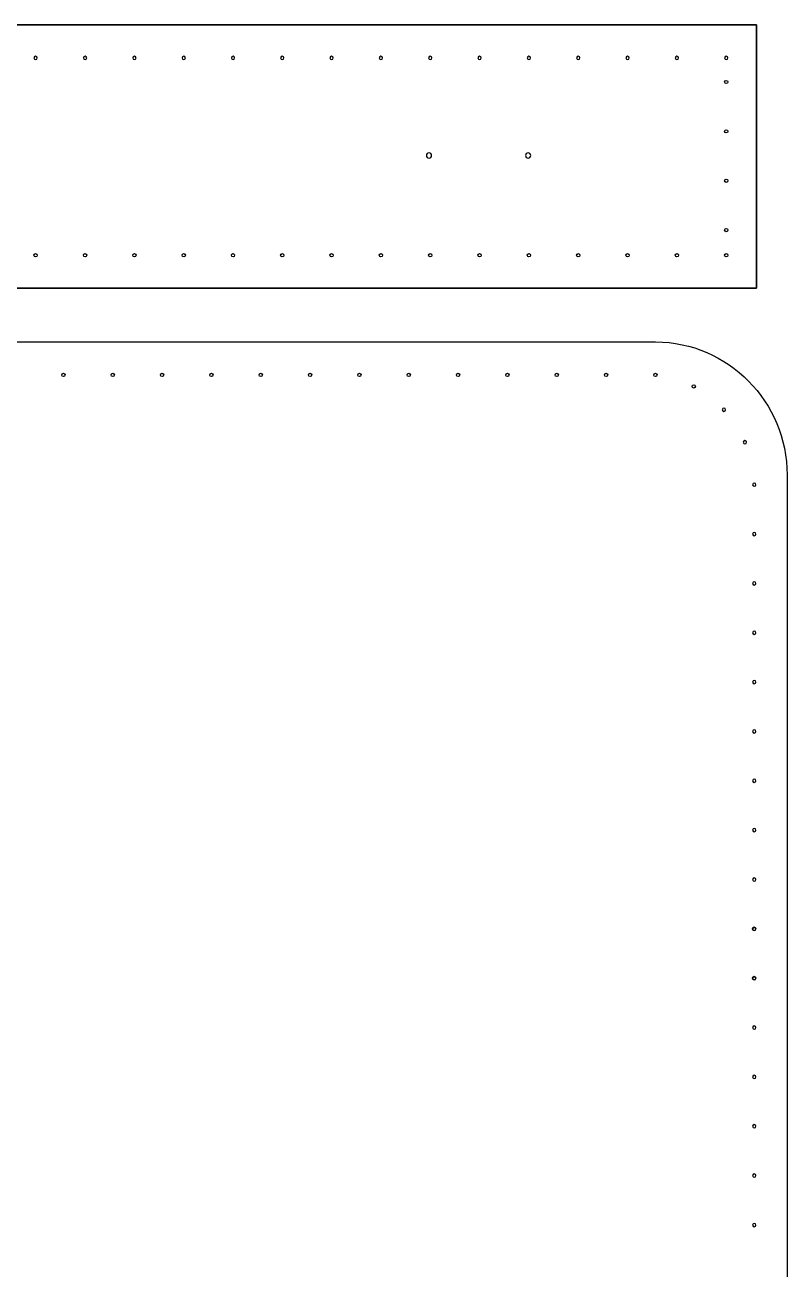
# Model space of a CAD drawing. Extents: x 21 to 1186, y -416 to -7.
# Drawn here: x 1070.4 to 1186.3, y -196.1 to -7 of the extents above; entities that cross this region are included whole.
import ezdxf

# ---------------------------------------------------------------- set-up
doc = ezdxf.new("R2010")
doc.units = 0
doc.header["$MEASUREMENT"] = 0
doc.layers.add('CORK_OR_OUTER', color=7, linetype='CONTINUOUS')
doc.layers.add('WOOL_FELT_OR_INNER', color=7, linetype='CONTINUOUS')

# ---------------------------------------------------------------- blocks, each defined once
blk = doc.blocks.new('BLOCK_4')
at = {"layer": 'CORK_OR_OUTER', "color": 177}
for points, knots in [([(956.27, -385.16), (956.27, -385.16), (1166.28, -385.16), (1166.28, -385.16), (1166.28, -385.16), (1166.28, -385.16), (1166.28, -385.16), (1177.32, -385.16), (1186.28, -376.02), (1186.28, -364.97), (1186.28, -364.97), (1186.27, -364.97), (1186.27, -364.97), (1186.27, -364.97), (1186.28, -364.97), (1186.28, -364.97), (1186.28, -364.97), (1186.27, -75.35), (1186.27, -75.35), (1186.27, -75.35), (1186.28, -75.35), (1186.28, -75.35), (1186.28, -64.3), (1177.32, -55.16), (1166.28, -55.16), (1166.28, -55.16), (1166.28, -55.16), (1166.28, -55.16), (1166.28, -55.16), (956.27, -55.16), (956.27, -55.16), (956.27, -55.16), (956.28, -55.16), (956.28, -55.16), (956.28, -55.16), (956.28, -105.16), (956.28, -105.16), (956.28, -105.16), (956.33, -105.16), (956.33, -105.16), (972.89, -105.16), (986.33, -118.59), (986.33, -135.16), (986.33, -135.16), (986.33, -305.16), (986.33, -305.16), (986.33, -321.73), (972.89, -335.16), (956.33, -335.16), (956.33, -335.16), (956.28, -335.16), (956.28, -335.16), (956.28, -335.16), (956.28, -385.16), (956.28, -385.16), (956.28, -385.16), (956.27, -385.16), (956.27, -385.16)], [0, 0, 0, 0, 1, 1, 1, 2, 2, 2, 3, 3, 3, 4, 4, 4, 5, 5, 5, 6, 6, 6, 7, 7, 7, 8, 8, 8, 9, 9, 9, 10, 10, 10, 11, 11, 11, 12, 12, 12, 13, 13, 13, 14, 14, 14, 15, 15, 15, 16, 16, 16, 17, 17, 17, 18, 18, 18, 19, 19, 19, 19]), ([(1075.99, -60.16), (1075.99, -60.3), (1076.11, -60.41), (1076.24, -60.41), (1076.38, -60.41), (1076.49, -60.3), (1076.49, -60.16), (1076.49, -60.02), (1076.38, -59.91), (1076.24, -59.91), (1076.11, -59.91), (1075.99, -60.02), (1075.99, -60.16)], [0, 0, 0, 0, 1, 1, 1, 2, 2, 2, 3, 3, 3, 4, 4, 4, 4]), ([(1083.49, -60.16), (1083.49, -60.3), (1083.61, -60.41), (1083.74, -60.41), (1083.88, -60.41), (1083.99, -60.3), (1083.99, -60.16), (1083.99, -60.02), (1083.88, -59.91), (1083.74, -59.91), (1083.61, -59.91), (1083.49, -60.02), (1083.49, -60.16)], [0, 0, 0, 0, 1, 1, 1, 2, 2, 2, 3, 3, 3, 4, 4, 4, 4]), ([(1090.99, -60.16), (1090.99, -60.3), (1091.11, -60.41), (1091.24, -60.41), (1091.38, -60.41), (1091.49, -60.3), (1091.49, -60.16), (1091.49, -60.02), (1091.38, -59.91), (1091.24, -59.91), (1091.11, -59.91), (1090.99, -60.02), (1090.99, -60.16)], [0, 0, 0, 0, 1, 1, 1, 2, 2, 2, 3, 3, 3, 4, 4, 4, 4]), ([(1098.49, -60.16), (1098.49, -60.3), (1098.6, -60.41), (1098.74, -60.41), (1098.88, -60.41), (1098.99, -60.3), (1098.99, -60.16), (1098.99, -60.02), (1098.88, -59.91), (1098.74, -59.91), (1098.6, -59.91), (1098.49, -60.02), (1098.49, -60.16)], [0, 0, 0, 0, 1, 1, 1, 2, 2, 2, 3, 3, 3, 4, 4, 4, 4]), ([(1105.99, -60.16), (1105.99, -60.3), (1106.1, -60.41), (1106.24, -60.41), (1106.38, -60.41), (1106.49, -60.3), (1106.49, -60.16), (1106.49, -60.02), (1106.38, -59.91), (1106.24, -59.91), (1106.1, -59.91), (1105.99, -60.02), (1105.99, -60.16)], [0, 0, 0, 0, 1, 1, 1, 2, 2, 2, 3, 3, 3, 4, 4, 4, 4]), ([(1113.49, -60.16), (1113.49, -60.3), (1113.6, -60.41), (1113.74, -60.41), (1113.88, -60.41), (1113.99, -60.3), (1113.99, -60.16), (1113.99, -60.02), (1113.88, -59.91), (1113.74, -59.91), (1113.6, -59.91), (1113.49, -60.02), (1113.49, -60.16)], [0, 0, 0, 0, 1, 1, 1, 2, 2, 2, 3, 3, 3, 4, 4, 4, 4]), ([(1120.99, -60.16), (1120.99, -60.3), (1121.1, -60.41), (1121.24, -60.41), (1121.38, -60.41), (1121.49, -60.3), (1121.49, -60.16), (1121.49, -60.02), (1121.38, -59.91), (1121.24, -59.91), (1121.1, -59.91), (1120.99, -60.02), (1120.99, -60.16)], [0, 0, 0, 0, 1, 1, 1, 2, 2, 2, 3, 3, 3, 4, 4, 4, 4]), ([(1128.51, -60.16), (1128.51, -60.3), (1128.62, -60.41), (1128.76, -60.41), (1128.89, -60.41), (1129.01, -60.3), (1129.01, -60.16), (1129.01, -60.02), (1128.89, -59.91), (1128.76, -59.91), (1128.62, -59.91), (1128.51, -60.02), (1128.51, -60.16)], [0, 0, 0, 0, 1, 1, 1, 2, 2, 2, 3, 3, 3, 4, 4, 4, 4]), ([(1136.01, -60.16), (1136.01, -60.3), (1136.12, -60.41), (1136.26, -60.41), (1136.39, -60.41), (1136.51, -60.3), (1136.51, -60.16), (1136.51, -60.02), (1136.39, -59.91), (1136.26, -59.91), (1136.12, -59.91), (1136.01, -60.02), (1136.01, -60.16)], [0, 0, 0, 0, 1, 1, 1, 2, 2, 2, 3, 3, 3, 4, 4, 4, 4]), ([(1143.51, -60.16), (1143.51, -60.3), (1143.62, -60.41), (1143.76, -60.41), (1143.89, -60.41), (1144.01, -60.3), (1144.01, -60.16), (1144.01, -60.02), (1143.89, -59.91), (1143.76, -59.91), (1143.62, -59.91), (1143.51, -60.02), (1143.51, -60.16)], [0, 0, 0, 0, 1, 1, 1, 2, 2, 2, 3, 3, 3, 4, 4, 4, 4]), ([(1151, -60.16), (1151, -60.3), (1151.11, -60.41), (1151.25, -60.41), (1151.39, -60.41), (1151.5, -60.3), (1151.5, -60.16), (1151.5, -60.02), (1151.39, -59.91), (1151.25, -59.91), (1151.11, -59.91), (1151, -60.02), (1151, -60.16)], [0, 0, 0, 0, 1, 1, 1, 2, 2, 2, 3, 3, 3, 4, 4, 4, 4]), ([(1158.5, -60.16), (1158.5, -60.3), (1158.61, -60.41), (1158.75, -60.41), (1158.89, -60.41), (1159, -60.3), (1159, -60.16), (1159, -60.02), (1158.89, -59.91), (1158.75, -59.91), (1158.61, -59.91), (1158.5, -60.02), (1158.5, -60.16)], [0, 0, 0, 0, 1, 1, 1, 2, 2, 2, 3, 3, 3, 4, 4, 4, 4]), ([(1166, -60.16), (1166, -60.3), (1166.11, -60.41), (1166.25, -60.41), (1166.39, -60.41), (1166.5, -60.3), (1166.5, -60.16), (1166.5, -60.02), (1166.39, -59.91), (1166.25, -59.91), (1166.11, -59.91), (1166, -60.02), (1166, -60.16)], [0, 0, 0, 0, 1, 1, 1, 2, 2, 2, 3, 3, 3, 4, 4, 4, 4]), ([(1171.84, -61.92), (1171.84, -62.06), (1171.95, -62.17), (1172.09, -62.17), (1172.23, -62.17), (1172.34, -62.06), (1172.34, -61.92), (1172.34, -61.79), (1172.23, -61.67), (1172.09, -61.67), (1171.95, -61.67), (1171.84, -61.79), (1171.84, -61.92)], [0, 0, 0, 0, 1, 1, 1, 2, 2, 2, 3, 3, 3, 4, 4, 4, 4]), ([(1176.66, -65.22), (1176.8, -65.22), (1176.91, -65.34), (1176.91, -65.47), (1176.91, -65.61), (1176.8, -65.72), (1176.66, -65.72), (1176.52, -65.72), (1176.41, -65.61), (1176.41, -65.47), (1176.41, -65.34), (1176.52, -65.22), (1176.66, -65.22)], [0, 0, 0, 0, 1, 1, 1, 2, 2, 2, 3, 3, 3, 4, 4, 4, 4]), ([(1179.87, -70.16), (1180.01, -70.16), (1180.12, -70.27), (1180.12, -70.41), (1180.12, -70.54), (1180.01, -70.66), (1179.87, -70.66), (1179.73, -70.66), (1179.62, -70.54), (1179.62, -70.41), (1179.62, -70.27), (1179.73, -70.16), (1179.87, -70.16)], [0, 0, 0, 0, 1, 1, 1, 2, 2, 2, 3, 3, 3, 4, 4, 4, 4]), ([(1181.28, -76.6), (1181.42, -76.6), (1181.53, -76.71), (1181.53, -76.85), (1181.53, -76.99), (1181.42, -77.1), (1181.28, -77.1), (1181.14, -77.1), (1181.03, -76.99), (1181.03, -76.85), (1181.03, -76.71), (1181.14, -76.6), (1181.28, -76.6)], [0, 0, 0, 0, 1, 1, 1, 2, 2, 2, 3, 3, 3, 4, 4, 4, 4]), ([(1181.28, -84.1), (1181.42, -84.1), (1181.53, -84.21), (1181.53, -84.35), (1181.53, -84.49), (1181.42, -84.6), (1181.28, -84.6), (1181.14, -84.6), (1181.03, -84.49), (1181.03, -84.35), (1181.03, -84.21), (1181.14, -84.1), (1181.28, -84.1)], [0, 0, 0, 0, 1, 1, 1, 2, 2, 2, 3, 3, 3, 4, 4, 4, 4]), ([(1181.28, -91.6), (1181.42, -91.6), (1181.53, -91.71), (1181.53, -91.85), (1181.53, -91.99), (1181.42, -92.1), (1181.28, -92.1), (1181.14, -92.1), (1181.03, -91.99), (1181.03, -91.85), (1181.03, -91.71), (1181.14, -91.6), (1181.28, -91.6)], [0, 0, 0, 0, 1, 1, 1, 2, 2, 2, 3, 3, 3, 4, 4, 4, 4]), ([(1181.28, -99.1), (1181.42, -99.1), (1181.53, -99.21), (1181.53, -99.35), (1181.53, -99.49), (1181.42, -99.6), (1181.28, -99.6), (1181.14, -99.6), (1181.03, -99.49), (1181.03, -99.35), (1181.03, -99.21), (1181.14, -99.1), (1181.28, -99.1)], [0, 0, 0, 0, 1, 1, 1, 2, 2, 2, 3, 3, 3, 4, 4, 4, 4]), ([(1181.28, -106.6), (1181.42, -106.6), (1181.53, -106.71), (1181.53, -106.85), (1181.53, -106.99), (1181.42, -107.1), (1181.28, -107.1), (1181.14, -107.1), (1181.03, -106.99), (1181.03, -106.85), (1181.03, -106.71), (1181.14, -106.6), (1181.28, -106.6)], [0, 0, 0, 0, 1, 1, 1, 2, 2, 2, 3, 3, 3, 4, 4, 4, 4]), ([(1181.28, -114.1), (1181.42, -114.1), (1181.53, -114.21), (1181.53, -114.35), (1181.53, -114.49), (1181.42, -114.6), (1181.28, -114.6), (1181.14, -114.6), (1181.03, -114.49), (1181.03, -114.35), (1181.03, -114.21), (1181.14, -114.1), (1181.28, -114.1)], [0, 0, 0, 0, 1, 1, 1, 2, 2, 2, 3, 3, 3, 4, 4, 4, 4]), ([(1181.28, -121.6), (1181.42, -121.6), (1181.53, -121.71), (1181.53, -121.85), (1181.53, -121.99), (1181.42, -122.1), (1181.28, -122.1), (1181.14, -122.1), (1181.03, -121.99), (1181.03, -121.85), (1181.03, -121.71), (1181.14, -121.6), (1181.28, -121.6)], [0, 0, 0, 0, 1, 1, 1, 2, 2, 2, 3, 3, 3, 4, 4, 4, 4]), ([(1181.28, -129.1), (1181.42, -129.1), (1181.53, -129.21), (1181.53, -129.35), (1181.53, -129.49), (1181.42, -129.6), (1181.28, -129.6), (1181.14, -129.6), (1181.03, -129.49), (1181.03, -129.35), (1181.03, -129.21), (1181.14, -129.1), (1181.28, -129.1)], [0, 0, 0, 0, 1, 1, 1, 2, 2, 2, 3, 3, 3, 4, 4, 4, 4]), ([(1181.28, -136.61), (1181.42, -136.61), (1181.53, -136.73), (1181.53, -136.86), (1181.53, -137), (1181.42, -137.11), (1181.28, -137.11), (1181.14, -137.11), (1181.03, -137), (1181.03, -136.86), (1181.03, -136.73), (1181.14, -136.61), (1181.28, -136.61)], [0, 0, 0, 0, 1, 1, 1, 2, 2, 2, 3, 3, 3, 4, 4, 4, 4]), ([(1181.28, -144.11), (1181.42, -144.11), (1181.53, -144.23), (1181.53, -144.36), (1181.53, -144.5), (1181.42, -144.61), (1181.28, -144.61), (1181.14, -144.61), (1181.03, -144.5), (1181.03, -144.36), (1181.03, -144.23), (1181.14, -144.11), (1181.28, -144.11)], [0, 0, 0, 0, 1, 1, 1, 2, 2, 2, 3, 3, 3, 4, 4, 4, 4]), ([(1181.28, -151.61), (1181.42, -151.61), (1181.53, -151.73), (1181.53, -151.86), (1181.53, -152), (1181.42, -152.11), (1181.28, -152.11), (1181.14, -152.11), (1181.03, -152), (1181.03, -151.86), (1181.03, -151.73), (1181.14, -151.61), (1181.28, -151.61)], [0, 0, 0, 0, 1, 1, 1, 2, 2, 2, 3, 3, 3, 4, 4, 4, 4]), ([(1181.28, -159.11), (1181.42, -159.11), (1181.53, -159.22), (1181.53, -159.36), (1181.53, -159.5), (1181.42, -159.61), (1181.28, -159.61), (1181.14, -159.61), (1181.03, -159.5), (1181.03, -159.36), (1181.03, -159.22), (1181.14, -159.11), (1181.28, -159.11)], [0, 0, 0, 0, 1, 1, 1, 2, 2, 2, 3, 3, 3, 4, 4, 4, 4]), ([(1181.28, -166.61), (1181.42, -166.61), (1181.53, -166.72), (1181.53, -166.86), (1181.53, -167), (1181.42, -167.11), (1181.28, -167.11), (1181.14, -167.11), (1181.03, -167), (1181.03, -166.86), (1181.03, -166.72), (1181.14, -166.61), (1181.28, -166.61)], [0, 0, 0, 0, 1, 1, 1, 2, 2, 2, 3, 3, 3, 4, 4, 4, 4]), ([(1181.28, -174.11), (1181.42, -174.11), (1181.53, -174.22), (1181.53, -174.36), (1181.53, -174.5), (1181.42, -174.61), (1181.28, -174.61), (1181.14, -174.61), (1181.03, -174.5), (1181.03, -174.36), (1181.03, -174.22), (1181.14, -174.11), (1181.28, -174.11)], [0, 0, 0, 0, 1, 1, 1, 2, 2, 2, 3, 3, 3, 4, 4, 4, 4]), ([(1181.28, -181.61), (1181.42, -181.61), (1181.53, -181.72), (1181.53, -181.86), (1181.53, -182), (1181.42, -182.11), (1181.28, -182.11), (1181.14, -182.11), (1181.03, -182), (1181.03, -181.86), (1181.03, -181.72), (1181.14, -181.61), (1181.28, -181.61)], [0, 0, 0, 0, 1, 1, 1, 2, 2, 2, 3, 3, 3, 4, 4, 4, 4]), ([(1181.28, -189.12), (1181.42, -189.12), (1181.53, -189.23), (1181.53, -189.37), (1181.53, -189.5), (1181.42, -189.62), (1181.28, -189.62), (1181.14, -189.62), (1181.03, -189.5), (1181.03, -189.37), (1181.03, -189.23), (1181.14, -189.12), (1181.28, -189.12)], [0, 0, 0, 0, 1, 1, 1, 2, 2, 2, 3, 3, 3, 4, 4, 4, 4])]:
    blk.add_open_spline(points, degree=3, knots=knots, dxfattribs=at)
at = {"layer": 'CORK_OR_OUTER', "color": 1}
for points in [[(1181.25, -144.11), (1181.11, -144.11), (1181, -144.23), (1181, -144.36), (1181, -144.5), (1181.11, -144.61), (1181.25, -144.61), (1181.39, -144.61), (1181.5, -144.5), (1181.5, -144.36), (1181.5, -144.23), (1181.39, -144.11), (1181.25, -144.11)], [(1181.25, -151.61), (1181.11, -151.61), (1181, -151.73), (1181, -151.86), (1181, -152), (1181.11, -152.11), (1181.25, -152.11), (1181.39, -152.11), (1181.5, -152), (1181.5, -151.86), (1181.5, -151.73), (1181.39, -151.61), (1181.25, -151.61)]]:
    blk.add_open_spline(points, degree=3, knots=[0, 0, 0, 0, 1, 1, 1, 2, 2, 2, 3, 3, 3, 4, 4, 4, 4], dxfattribs=at)
blk = doc.blocks.new('BLOCK_10')
at = {"layer": 'WOOL_FELT_OR_INNER', "color": 177}
for points, knots in [([(956.27, -385.16), (956.27, -385.16), (1166.28, -385.16), (1166.28, -385.16), (1166.28, -385.16), (1166.28, -385.16), (1166.28, -385.16), (1177.32, -385.16), (1186.28, -376.02), (1186.28, -364.97), (1186.28, -364.97), (1186.27, -364.97), (1186.27, -364.97), (1186.27, -364.97), (1186.28, -364.97), (1186.28, -364.97), (1186.28, -364.97), (1186.27, -75.35), (1186.27, -75.35), (1186.27, -75.35), (1186.28, -75.35), (1186.28, -75.35), (1186.28, -64.3), (1177.32, -55.16), (1166.28, -55.16), (1166.28, -55.16), (1166.28, -55.16), (1166.28, -55.16), (1166.28, -55.16), (956.27, -55.16), (956.27, -55.16), (956.27, -55.16), (956.28, -55.16), (956.28, -55.16), (956.28, -55.16), (956.28, -105.16), (956.28, -105.16), (956.28, -105.16), (956.33, -105.16), (956.33, -105.16), (972.89, -105.16), (986.33, -118.59), (986.33, -135.16), (986.33, -135.16), (986.33, -305.16), (986.33, -305.16), (986.33, -321.73), (972.89, -335.16), (956.33, -335.16), (956.33, -335.16), (956.28, -335.16), (956.28, -335.16), (956.28, -335.16), (956.28, -385.16), (956.28, -385.16), (956.28, -385.16), (956.27, -385.16), (956.27, -385.16)], [0, 0, 0, 0, 1, 1, 1, 2, 2, 2, 3, 3, 3, 4, 4, 4, 5, 5, 5, 6, 6, 6, 7, 7, 7, 8, 8, 8, 9, 9, 9, 10, 10, 10, 11, 11, 11, 12, 12, 12, 13, 13, 13, 14, 14, 14, 15, 15, 15, 16, 16, 16, 17, 17, 17, 18, 18, 18, 19, 19, 19, 19]), ([(1075.99, -60.16), (1075.99, -60.3), (1076.11, -60.41), (1076.24, -60.41), (1076.38, -60.41), (1076.49, -60.3), (1076.49, -60.16), (1076.49, -60.02), (1076.38, -59.91), (1076.24, -59.91), (1076.11, -59.91), (1075.99, -60.02), (1075.99, -60.16)], [0, 0, 0, 0, 1, 1, 1, 2, 2, 2, 3, 3, 3, 4, 4, 4, 4]), ([(1083.49, -60.16), (1083.49, -60.3), (1083.61, -60.41), (1083.74, -60.41), (1083.88, -60.41), (1083.99, -60.3), (1083.99, -60.16), (1083.99, -60.02), (1083.88, -59.91), (1083.74, -59.91), (1083.61, -59.91), (1083.49, -60.02), (1083.49, -60.16)], [0, 0, 0, 0, 1, 1, 1, 2, 2, 2, 3, 3, 3, 4, 4, 4, 4]), ([(1090.99, -60.16), (1090.99, -60.3), (1091.11, -60.41), (1091.24, -60.41), (1091.38, -60.41), (1091.49, -60.3), (1091.49, -60.16), (1091.49, -60.02), (1091.38, -59.91), (1091.24, -59.91), (1091.11, -59.91), (1090.99, -60.02), (1090.99, -60.16)], [0, 0, 0, 0, 1, 1, 1, 2, 2, 2, 3, 3, 3, 4, 4, 4, 4]), ([(1098.49, -60.16), (1098.49, -60.3), (1098.6, -60.41), (1098.74, -60.41), (1098.88, -60.41), (1098.99, -60.3), (1098.99, -60.16), (1098.99, -60.02), (1098.88, -59.91), (1098.74, -59.91), (1098.6, -59.91), (1098.49, -60.02), (1098.49, -60.16)], [0, 0, 0, 0, 1, 1, 1, 2, 2, 2, 3, 3, 3, 4, 4, 4, 4]), ([(1105.99, -60.16), (1105.99, -60.3), (1106.1, -60.41), (1106.24, -60.41), (1106.38, -60.41), (1106.49, -60.3), (1106.49, -60.16), (1106.49, -60.02), (1106.38, -59.91), (1106.24, -59.91), (1106.1, -59.91), (1105.99, -60.02), (1105.99, -60.16)], [0, 0, 0, 0, 1, 1, 1, 2, 2, 2, 3, 3, 3, 4, 4, 4, 4]), ([(1113.49, -60.16), (1113.49, -60.3), (1113.6, -60.41), (1113.74, -60.41), (1113.88, -60.41), (1113.99, -60.3), (1113.99, -60.16), (1113.99, -60.02), (1113.88, -59.91), (1113.74, -59.91), (1113.6, -59.91), (1113.49, -60.02), (1113.49, -60.16)], [0, 0, 0, 0, 1, 1, 1, 2, 2, 2, 3, 3, 3, 4, 4, 4, 4]), ([(1120.99, -60.16), (1120.99, -60.3), (1121.1, -60.41), (1121.24, -60.41), (1121.38, -60.41), (1121.49, -60.3), (1121.49, -60.16), (1121.49, -60.02), (1121.38, -59.91), (1121.24, -59.91), (1121.1, -59.91), (1120.99, -60.02), (1120.99, -60.16)], [0, 0, 0, 0, 1, 1, 1, 2, 2, 2, 3, 3, 3, 4, 4, 4, 4]), ([(1128.51, -60.16), (1128.51, -60.3), (1128.62, -60.41), (1128.76, -60.41), (1128.89, -60.41), (1129.01, -60.3), (1129.01, -60.16), (1129.01, -60.02), (1128.89, -59.91), (1128.76, -59.91), (1128.62, -59.91), (1128.51, -60.02), (1128.51, -60.16)], [0, 0, 0, 0, 1, 1, 1, 2, 2, 2, 3, 3, 3, 4, 4, 4, 4]), ([(1136.01, -60.16), (1136.01, -60.3), (1136.12, -60.41), (1136.26, -60.41), (1136.39, -60.41), (1136.51, -60.3), (1136.51, -60.16), (1136.51, -60.02), (1136.39, -59.91), (1136.26, -59.91), (1136.12, -59.91), (1136.01, -60.02), (1136.01, -60.16)], [0, 0, 0, 0, 1, 1, 1, 2, 2, 2, 3, 3, 3, 4, 4, 4, 4]), ([(1143.51, -60.16), (1143.51, -60.3), (1143.62, -60.41), (1143.76, -60.41), (1143.89, -60.41), (1144.01, -60.3), (1144.01, -60.16), (1144.01, -60.02), (1143.89, -59.91), (1143.76, -59.91), (1143.62, -59.91), (1143.51, -60.02), (1143.51, -60.16)], [0, 0, 0, 0, 1, 1, 1, 2, 2, 2, 3, 3, 3, 4, 4, 4, 4]), ([(1151, -60.16), (1151, -60.3), (1151.11, -60.41), (1151.25, -60.41), (1151.39, -60.41), (1151.5, -60.3), (1151.5, -60.16), (1151.5, -60.02), (1151.39, -59.91), (1151.25, -59.91), (1151.11, -59.91), (1151, -60.02), (1151, -60.16)], [0, 0, 0, 0, 1, 1, 1, 2, 2, 2, 3, 3, 3, 4, 4, 4, 4]), ([(1158.5, -60.16), (1158.5, -60.3), (1158.61, -60.41), (1158.75, -60.41), (1158.89, -60.41), (1159, -60.3), (1159, -60.16), (1159, -60.02), (1158.89, -59.91), (1158.75, -59.91), (1158.61, -59.91), (1158.5, -60.02), (1158.5, -60.16)], [0, 0, 0, 0, 1, 1, 1, 2, 2, 2, 3, 3, 3, 4, 4, 4, 4]), ([(1166, -60.16), (1166, -60.3), (1166.11, -60.41), (1166.25, -60.41), (1166.39, -60.41), (1166.5, -60.3), (1166.5, -60.16), (1166.5, -60.02), (1166.39, -59.91), (1166.25, -59.91), (1166.11, -59.91), (1166, -60.02), (1166, -60.16)], [0, 0, 0, 0, 1, 1, 1, 2, 2, 2, 3, 3, 3, 4, 4, 4, 4]), ([(1171.84, -61.92), (1171.84, -62.06), (1171.95, -62.17), (1172.09, -62.17), (1172.23, -62.17), (1172.34, -62.06), (1172.34, -61.92), (1172.34, -61.79), (1172.23, -61.67), (1172.09, -61.67), (1171.95, -61.67), (1171.84, -61.79), (1171.84, -61.92)], [0, 0, 0, 0, 1, 1, 1, 2, 2, 2, 3, 3, 3, 4, 4, 4, 4]), ([(1176.66, -65.22), (1176.8, -65.22), (1176.91, -65.34), (1176.91, -65.47), (1176.91, -65.61), (1176.8, -65.72), (1176.66, -65.72), (1176.52, -65.72), (1176.41, -65.61), (1176.41, -65.47), (1176.41, -65.34), (1176.52, -65.22), (1176.66, -65.22)], [0, 0, 0, 0, 1, 1, 1, 2, 2, 2, 3, 3, 3, 4, 4, 4, 4]), ([(1179.87, -70.16), (1180.01, -70.16), (1180.12, -70.27), (1180.12, -70.41), (1180.12, -70.54), (1180.01, -70.66), (1179.87, -70.66), (1179.73, -70.66), (1179.62, -70.54), (1179.62, -70.41), (1179.62, -70.27), (1179.73, -70.16), (1179.87, -70.16)], [0, 0, 0, 0, 1, 1, 1, 2, 2, 2, 3, 3, 3, 4, 4, 4, 4]), ([(1181.28, -76.6), (1181.42, -76.6), (1181.53, -76.71), (1181.53, -76.85), (1181.53, -76.99), (1181.42, -77.1), (1181.28, -77.1), (1181.14, -77.1), (1181.03, -76.99), (1181.03, -76.85), (1181.03, -76.71), (1181.14, -76.6), (1181.28, -76.6)], [0, 0, 0, 0, 1, 1, 1, 2, 2, 2, 3, 3, 3, 4, 4, 4, 4]), ([(1181.28, -84.1), (1181.42, -84.1), (1181.53, -84.21), (1181.53, -84.35), (1181.53, -84.49), (1181.42, -84.6), (1181.28, -84.6), (1181.14, -84.6), (1181.03, -84.49), (1181.03, -84.35), (1181.03, -84.21), (1181.14, -84.1), (1181.28, -84.1)], [0, 0, 0, 0, 1, 1, 1, 2, 2, 2, 3, 3, 3, 4, 4, 4, 4]), ([(1181.28, -91.6), (1181.42, -91.6), (1181.53, -91.71), (1181.53, -91.85), (1181.53, -91.99), (1181.42, -92.1), (1181.28, -92.1), (1181.14, -92.1), (1181.03, -91.99), (1181.03, -91.85), (1181.03, -91.71), (1181.14, -91.6), (1181.28, -91.6)], [0, 0, 0, 0, 1, 1, 1, 2, 2, 2, 3, 3, 3, 4, 4, 4, 4]), ([(1181.28, -99.1), (1181.42, -99.1), (1181.53, -99.21), (1181.53, -99.35), (1181.53, -99.49), (1181.42, -99.6), (1181.28, -99.6), (1181.14, -99.6), (1181.03, -99.49), (1181.03, -99.35), (1181.03, -99.21), (1181.14, -99.1), (1181.28, -99.1)], [0, 0, 0, 0, 1, 1, 1, 2, 2, 2, 3, 3, 3, 4, 4, 4, 4]), ([(1181.28, -106.6), (1181.42, -106.6), (1181.53, -106.71), (1181.53, -106.85), (1181.53, -106.99), (1181.42, -107.1), (1181.28, -107.1), (1181.14, -107.1), (1181.03, -106.99), (1181.03, -106.85), (1181.03, -106.71), (1181.14, -106.6), (1181.28, -106.6)], [0, 0, 0, 0, 1, 1, 1, 2, 2, 2, 3, 3, 3, 4, 4, 4, 4]), ([(1181.28, -114.1), (1181.42, -114.1), (1181.53, -114.21), (1181.53, -114.35), (1181.53, -114.49), (1181.42, -114.6), (1181.28, -114.6), (1181.14, -114.6), (1181.03, -114.49), (1181.03, -114.35), (1181.03, -114.21), (1181.14, -114.1), (1181.28, -114.1)], [0, 0, 0, 0, 1, 1, 1, 2, 2, 2, 3, 3, 3, 4, 4, 4, 4]), ([(1181.28, -121.6), (1181.42, -121.6), (1181.53, -121.71), (1181.53, -121.85), (1181.53, -121.99), (1181.42, -122.1), (1181.28, -122.1), (1181.14, -122.1), (1181.03, -121.99), (1181.03, -121.85), (1181.03, -121.71), (1181.14, -121.6), (1181.28, -121.6)], [0, 0, 0, 0, 1, 1, 1, 2, 2, 2, 3, 3, 3, 4, 4, 4, 4]), ([(1181.28, -129.1), (1181.42, -129.1), (1181.53, -129.21), (1181.53, -129.35), (1181.53, -129.49), (1181.42, -129.6), (1181.28, -129.6), (1181.14, -129.6), (1181.03, -129.49), (1181.03, -129.35), (1181.03, -129.21), (1181.14, -129.1), (1181.28, -129.1)], [0, 0, 0, 0, 1, 1, 1, 2, 2, 2, 3, 3, 3, 4, 4, 4, 4]), ([(1181.28, -136.61), (1181.42, -136.61), (1181.53, -136.73), (1181.53, -136.86), (1181.53, -137), (1181.42, -137.11), (1181.28, -137.11), (1181.14, -137.11), (1181.03, -137), (1181.03, -136.86), (1181.03, -136.73), (1181.14, -136.61), (1181.28, -136.61)], [0, 0, 0, 0, 1, 1, 1, 2, 2, 2, 3, 3, 3, 4, 4, 4, 4]), ([(1181.28, -144.11), (1181.42, -144.11), (1181.53, -144.23), (1181.53, -144.36), (1181.53, -144.5), (1181.42, -144.61), (1181.28, -144.61), (1181.14, -144.61), (1181.03, -144.5), (1181.03, -144.36), (1181.03, -144.23), (1181.14, -144.11), (1181.28, -144.11)], [0, 0, 0, 0, 1, 1, 1, 2, 2, 2, 3, 3, 3, 4, 4, 4, 4]), ([(1181.28, -151.61), (1181.42, -151.61), (1181.53, -151.73), (1181.53, -151.86), (1181.53, -152), (1181.42, -152.11), (1181.28, -152.11), (1181.14, -152.11), (1181.03, -152), (1181.03, -151.86), (1181.03, -151.73), (1181.14, -151.61), (1181.28, -151.61)], [0, 0, 0, 0, 1, 1, 1, 2, 2, 2, 3, 3, 3, 4, 4, 4, 4]), ([(1181.28, -159.11), (1181.42, -159.11), (1181.53, -159.22), (1181.53, -159.36), (1181.53, -159.5), (1181.42, -159.61), (1181.28, -159.61), (1181.14, -159.61), (1181.03, -159.5), (1181.03, -159.36), (1181.03, -159.22), (1181.14, -159.11), (1181.28, -159.11)], [0, 0, 0, 0, 1, 1, 1, 2, 2, 2, 3, 3, 3, 4, 4, 4, 4]), ([(1181.28, -166.61), (1181.42, -166.61), (1181.53, -166.72), (1181.53, -166.86), (1181.53, -167), (1181.42, -167.11), (1181.28, -167.11), (1181.14, -167.11), (1181.03, -167), (1181.03, -166.86), (1181.03, -166.72), (1181.14, -166.61), (1181.28, -166.61)], [0, 0, 0, 0, 1, 1, 1, 2, 2, 2, 3, 3, 3, 4, 4, 4, 4]), ([(1181.28, -174.11), (1181.42, -174.11), (1181.53, -174.22), (1181.53, -174.36), (1181.53, -174.5), (1181.42, -174.61), (1181.28, -174.61), (1181.14, -174.61), (1181.03, -174.5), (1181.03, -174.36), (1181.03, -174.22), (1181.14, -174.11), (1181.28, -174.11)], [0, 0, 0, 0, 1, 1, 1, 2, 2, 2, 3, 3, 3, 4, 4, 4, 4]), ([(1181.28, -181.61), (1181.42, -181.61), (1181.53, -181.72), (1181.53, -181.86), (1181.53, -182), (1181.42, -182.11), (1181.28, -182.11), (1181.14, -182.11), (1181.03, -182), (1181.03, -181.86), (1181.03, -181.72), (1181.14, -181.61), (1181.28, -181.61)], [0, 0, 0, 0, 1, 1, 1, 2, 2, 2, 3, 3, 3, 4, 4, 4, 4]), ([(1181.28, -189.12), (1181.42, -189.12), (1181.53, -189.23), (1181.53, -189.37), (1181.53, -189.5), (1181.42, -189.62), (1181.28, -189.62), (1181.14, -189.62), (1181.03, -189.5), (1181.03, -189.37), (1181.03, -189.23), (1181.14, -189.12), (1181.28, -189.12)], [0, 0, 0, 0, 1, 1, 1, 2, 2, 2, 3, 3, 3, 4, 4, 4, 4])]:
    blk.add_open_spline(points, degree=3, knots=knots, dxfattribs=at)
at = {"layer": 'WOOL_FELT_OR_INNER', "color": 1}
for points in [[(1181.25, -144.11), (1181.11, -144.11), (1181, -144.23), (1181, -144.36), (1181, -144.5), (1181.11, -144.61), (1181.25, -144.61), (1181.39, -144.61), (1181.5, -144.5), (1181.5, -144.36), (1181.5, -144.23), (1181.39, -144.11), (1181.25, -144.11)], [(1181.25, -151.61), (1181.11, -151.61), (1181, -151.73), (1181, -151.86), (1181, -152), (1181.11, -152.11), (1181.25, -152.11), (1181.39, -152.11), (1181.5, -152), (1181.5, -151.86), (1181.5, -151.73), (1181.39, -151.61), (1181.25, -151.61)]]:
    blk.add_open_spline(points, degree=3, knots=[0, 0, 0, 0, 1, 1, 1, 2, 2, 2, 3, 3, 3, 4, 4, 4, 4], dxfattribs=at)

msp = doc.modelspace()

# ---------------------------------------------------------------- linework, layer by layer
at = {"layer": 'CORK_OR_OUTER', "color": 83}
for points in [[(1181.63, -46.97), (420.52, -46.97), (420.52, -6.97), (1181.63, -6.97), (1181.63, -46.97)], [(1181.63, -6.97), (420.52, -6.97), (420.52, -46.97), (1181.63, -46.97), (1181.63, -6.97)]]:
    msp.add_lwpolyline(points, dxfattribs=at)
at = {"layer": 'CORK_OR_OUTER', "color": 223}
for points in [[(1072.27, -11.98), (1072.27, -12.12), (1072.16, -12.23), (1072.02, -12.23), (1071.88, -12.23), (1071.77, -12.12), (1071.77, -11.98), (1071.77, -11.84), (1071.88, -11.73), (1072.02, -11.73), (1072.16, -11.73), (1072.27, -11.84), (1072.27, -11.98)], [(1079.78, -11.98), (1079.78, -12.12), (1079.67, -12.23), (1079.53, -12.23), (1079.39, -12.23), (1079.28, -12.12), (1079.28, -11.98), (1079.28, -11.84), (1079.39, -11.73), (1079.53, -11.73), (1079.67, -11.73), (1079.78, -11.84), (1079.78, -11.98)], [(1087.28, -11.98), (1087.28, -12.12), (1087.17, -12.23), (1087.03, -12.23), (1086.89, -12.23), (1086.78, -12.12), (1086.78, -11.98), (1086.78, -11.84), (1086.89, -11.73), (1087.03, -11.73), (1087.17, -11.73), (1087.28, -11.84), (1087.28, -11.98)], [(1094.78, -11.98), (1094.78, -12.12), (1094.67, -12.23), (1094.53, -12.23), (1094.39, -12.23), (1094.28, -12.12), (1094.28, -11.98), (1094.28, -11.84), (1094.39, -11.73), (1094.53, -11.73), (1094.67, -11.73), (1094.78, -11.84), (1094.78, -11.98)], [(1102.28, -11.98), (1102.28, -12.12), (1102.17, -12.23), (1102.03, -12.23), (1101.89, -12.23), (1101.78, -12.12), (1101.78, -11.98), (1101.78, -11.84), (1101.89, -11.73), (1102.03, -11.73), (1102.17, -11.73), (1102.28, -11.84), (1102.28, -11.98)], [(1109.77, -11.98), (1109.77, -12.12), (1109.66, -12.23), (1109.52, -12.23), (1109.39, -12.23), (1109.27, -12.12), (1109.27, -11.98), (1109.27, -11.84), (1109.39, -11.73), (1109.52, -11.73), (1109.66, -11.73), (1109.77, -11.84), (1109.77, -11.98)], [(1117.27, -11.98), (1117.27, -12.12), (1117.16, -12.23), (1117.02, -12.23), (1116.88, -12.23), (1116.77, -12.12), (1116.77, -11.98), (1116.77, -11.84), (1116.88, -11.73), (1117.02, -11.73), (1117.16, -11.73), (1117.27, -11.84), (1117.27, -11.98)], [(1124.77, -11.98), (1124.77, -12.12), (1124.66, -12.23), (1124.52, -12.23), (1124.38, -12.23), (1124.27, -12.12), (1124.27, -11.98), (1124.27, -11.84), (1124.38, -11.73), (1124.52, -11.73), (1124.66, -11.73), (1124.77, -11.84), (1124.77, -11.98)], [(1132.27, -11.98), (1132.27, -12.12), (1132.16, -12.23), (1132.02, -12.23), (1131.88, -12.23), (1131.77, -12.12), (1131.77, -11.98), (1131.77, -11.84), (1131.88, -11.73), (1132.02, -11.73), (1132.16, -11.73), (1132.27, -11.84), (1132.27, -11.98)], [(1139.77, -11.98), (1139.77, -12.12), (1139.66, -12.23), (1139.52, -12.23), (1139.38, -12.23), (1139.27, -12.12), (1139.27, -11.98), (1139.27, -11.84), (1139.38, -11.73), (1139.52, -11.73), (1139.66, -11.73), (1139.77, -11.84), (1139.77, -11.98)], [(1147.27, -11.98), (1147.27, -12.12), (1147.16, -12.23), (1147.02, -12.23), (1146.88, -12.23), (1146.77, -12.12), (1146.77, -11.98), (1146.77, -11.84), (1146.88, -11.73), (1147.02, -11.73), (1147.16, -11.73), (1147.27, -11.84), (1147.27, -11.98)], [(1154.77, -11.98), (1154.77, -12.12), (1154.66, -12.23), (1154.52, -12.23), (1154.39, -12.23), (1154.27, -12.12), (1154.27, -11.98), (1154.27, -11.84), (1154.39, -11.73), (1154.52, -11.73), (1154.66, -11.73), (1154.77, -11.84), (1154.77, -11.98)], [(1162.27, -11.98), (1162.27, -12.12), (1162.16, -12.23), (1162.02, -12.23), (1161.89, -12.23), (1161.77, -12.12), (1161.77, -11.98), (1161.77, -11.84), (1161.89, -11.73), (1162.02, -11.73), (1162.16, -11.73), (1162.27, -11.84), (1162.27, -11.98)], [(1169.77, -11.98), (1169.77, -12.12), (1169.66, -12.23), (1169.52, -12.23), (1169.39, -12.23), (1169.27, -12.12), (1169.27, -11.98), (1169.27, -11.84), (1169.39, -11.73), (1169.52, -11.73), (1169.66, -11.73), (1169.77, -11.84), (1169.77, -11.98)], [(1177.27, -11.98), (1177.27, -12.12), (1177.16, -12.23), (1177.02, -12.23), (1176.89, -12.23), (1176.77, -12.12), (1176.77, -11.98), (1176.77, -11.84), (1176.89, -11.73), (1177.02, -11.73), (1177.16, -11.73), (1177.27, -11.84), (1177.27, -11.98)], [(1177.02, -15.9), (1177.16, -15.9), (1177.27, -15.79), (1177.27, -15.65), (1177.27, -15.51), (1177.16, -15.4), (1177.02, -15.4), (1176.89, -15.4), (1176.77, -15.51), (1176.77, -15.65), (1176.77, -15.79), (1176.89, -15.9), (1177.02, -15.9)], [(1177.02, -23.4), (1177.16, -23.4), (1177.27, -23.29), (1177.27, -23.15), (1177.27, -23.01), (1177.16, -22.9), (1177.02, -22.9), (1176.89, -22.9), (1176.77, -23.01), (1176.77, -23.15), (1176.77, -23.29), (1176.89, -23.4), (1177.02, -23.4)], [(1177.02, -30.9), (1177.16, -30.9), (1177.27, -30.79), (1177.27, -30.65), (1177.27, -30.51), (1177.16, -30.4), (1177.02, -30.4), (1176.89, -30.4), (1176.77, -30.51), (1176.77, -30.65), (1176.77, -30.79), (1176.89, -30.9), (1177.02, -30.9)], [(1177.02, -38.4), (1177.16, -38.4), (1177.27, -38.29), (1177.27, -38.15), (1177.27, -38.01), (1177.16, -37.9), (1177.02, -37.9), (1176.89, -37.9), (1176.77, -38.01), (1176.77, -38.15), (1176.77, -38.29), (1176.89, -38.4), (1177.02, -38.4)], [(1072.27, -41.97), (1072.27, -41.83), (1072.16, -41.72), (1072.02, -41.72), (1071.88, -41.72), (1071.77, -41.83), (1071.77, -41.97), (1071.77, -42.11), (1071.88, -42.22), (1072.02, -42.22), (1072.16, -42.22), (1072.27, -42.11), (1072.27, -41.97)], [(1079.78, -41.97), (1079.78, -41.83), (1079.67, -41.72), (1079.53, -41.72), (1079.39, -41.72), (1079.28, -41.83), (1079.28, -41.97), (1079.28, -42.11), (1079.39, -42.22), (1079.53, -42.22), (1079.67, -42.22), (1079.78, -42.11), (1079.78, -41.97)], [(1087.28, -41.97), (1087.28, -41.83), (1087.17, -41.72), (1087.03, -41.72), (1086.89, -41.72), (1086.78, -41.83), (1086.78, -41.97), (1086.78, -42.11), (1086.89, -42.22), (1087.03, -42.22), (1087.17, -42.22), (1087.28, -42.11), (1087.28, -41.97)], [(1094.78, -41.97), (1094.78, -41.83), (1094.67, -41.72), (1094.53, -41.72), (1094.39, -41.72), (1094.28, -41.83), (1094.28, -41.97), (1094.28, -42.11), (1094.39, -42.22), (1094.53, -42.22), (1094.67, -42.22), (1094.78, -42.11), (1094.78, -41.97)], [(1102.28, -41.97), (1102.28, -41.83), (1102.17, -41.72), (1102.03, -41.72), (1101.89, -41.72), (1101.78, -41.83), (1101.78, -41.97), (1101.78, -42.11), (1101.89, -42.22), (1102.03, -42.22), (1102.17, -42.22), (1102.28, -42.11), (1102.28, -41.97)], [(1109.77, -41.97), (1109.77, -41.83), (1109.66, -41.72), (1109.52, -41.72), (1109.39, -41.72), (1109.27, -41.83), (1109.27, -41.97), (1109.27, -42.11), (1109.39, -42.22), (1109.52, -42.22), (1109.66, -42.22), (1109.77, -42.11), (1109.77, -41.97)], [(1117.27, -41.97), (1117.27, -41.83), (1117.16, -41.72), (1117.02, -41.72), (1116.88, -41.72), (1116.77, -41.83), (1116.77, -41.97), (1116.77, -42.11), (1116.88, -42.22), (1117.02, -42.22), (1117.16, -42.22), (1117.27, -42.11), (1117.27, -41.97)], [(1124.77, -41.97), (1124.77, -41.83), (1124.66, -41.72), (1124.52, -41.72), (1124.38, -41.72), (1124.27, -41.83), (1124.27, -41.97), (1124.27, -42.11), (1124.38, -42.22), (1124.52, -42.22), (1124.66, -42.22), (1124.77, -42.11), (1124.77, -41.97)], [(1132.27, -41.97), (1132.27, -41.83), (1132.16, -41.72), (1132.02, -41.72), (1131.88, -41.72), (1131.77, -41.83), (1131.77, -41.97), (1131.77, -42.11), (1131.88, -42.22), (1132.02, -42.22), (1132.16, -42.22), (1132.27, -42.11), (1132.27, -41.97)], [(1139.77, -41.97), (1139.77, -41.83), (1139.66, -41.72), (1139.52, -41.72), (1139.38, -41.72), (1139.27, -41.83), (1139.27, -41.97), (1139.27, -42.11), (1139.38, -42.22), (1139.52, -42.22), (1139.66, -42.22), (1139.77, -42.11), (1139.77, -41.97)], [(1147.27, -41.97), (1147.27, -41.83), (1147.16, -41.72), (1147.02, -41.72), (1146.88, -41.72), (1146.77, -41.83), (1146.77, -41.97), (1146.77, -42.11), (1146.88, -42.22), (1147.02, -42.22), (1147.16, -42.22), (1147.27, -42.11), (1147.27, -41.97)], [(1154.77, -41.97), (1154.77, -41.83), (1154.66, -41.72), (1154.52, -41.72), (1154.39, -41.72), (1154.27, -41.83), (1154.27, -41.97), (1154.27, -42.11), (1154.39, -42.22), (1154.52, -42.22), (1154.66, -42.22), (1154.77, -42.11), (1154.77, -41.97)], [(1162.27, -41.97), (1162.27, -41.83), (1162.16, -41.72), (1162.02, -41.72), (1161.89, -41.72), (1161.77, -41.83), (1161.77, -41.97), (1161.77, -42.11), (1161.89, -42.22), (1162.02, -42.22), (1162.16, -42.22), (1162.27, -42.11), (1162.27, -41.97)], [(1169.77, -41.97), (1169.77, -41.83), (1169.66, -41.72), (1169.52, -41.72), (1169.39, -41.72), (1169.27, -41.83), (1169.27, -41.97), (1169.27, -42.11), (1169.39, -42.22), (1169.52, -42.22), (1169.66, -42.22), (1169.77, -42.11), (1169.77, -41.97)], [(1177.27, -41.97), (1177.27, -41.83), (1177.16, -41.72), (1177.02, -41.72), (1176.89, -41.72), (1176.77, -41.83), (1176.77, -41.97), (1176.77, -42.11), (1176.89, -42.22), (1177.02, -42.22), (1177.16, -42.22), (1177.27, -42.11), (1177.27, -41.97)]]:
    msp.add_open_spline(points, degree=3, knots=[0, 0, 0, 0, 1, 1, 1, 2, 2, 2, 3, 3, 3, 4, 4, 4, 4], dxfattribs=at)
at = {"layer": 'CORK_OR_OUTER', "color": 1}
for points in [[(1132.23, -26.82), (1132.23, -27.04), (1132.05, -27.22), (1131.83, -27.22), (1131.61, -27.22), (1131.43, -27.04), (1131.43, -26.82), (1131.43, -26.6), (1131.61, -26.42), (1131.83, -26.42), (1132.05, -26.42), (1132.23, -26.6), (1132.23, -26.82)], [(1147.3, -26.82), (1147.3, -27.04), (1147.12, -27.22), (1146.9, -27.22), (1146.68, -27.22), (1146.5, -27.04), (1146.5, -26.82), (1146.5, -26.6), (1146.68, -26.42), (1146.9, -26.42), (1147.12, -26.42), (1147.3, -26.6), (1147.3, -26.82)]]:
    msp.add_open_spline(points, degree=3, knots=[0, 0, 0, 0, 1, 1, 1, 2, 2, 2, 3, 3, 3, 4, 4, 4, 4], dxfattribs=at)
at = {"layer": 'WOOL_FELT_OR_INNER', "color": 83}
for points in [[(1181.63, -46.97), (420.52, -46.97), (420.52, -6.97), (1181.63, -6.97), (1181.63, -46.97)], [(1181.63, -6.97), (420.52, -6.97), (420.52, -46.97), (1181.63, -46.97), (1181.63, -6.97)]]:
    msp.add_lwpolyline(points, dxfattribs=at)
at = {"layer": 'WOOL_FELT_OR_INNER', "color": 223}
for points in [[(1072.27, -11.98), (1072.27, -12.12), (1072.16, -12.23), (1072.02, -12.23), (1071.88, -12.23), (1071.77, -12.12), (1071.77, -11.98), (1071.77, -11.84), (1071.88, -11.73), (1072.02, -11.73), (1072.16, -11.73), (1072.27, -11.84), (1072.27, -11.98)], [(1079.78, -11.98), (1079.78, -12.12), (1079.67, -12.23), (1079.53, -12.23), (1079.39, -12.23), (1079.28, -12.12), (1079.28, -11.98), (1079.28, -11.84), (1079.39, -11.73), (1079.53, -11.73), (1079.67, -11.73), (1079.78, -11.84), (1079.78, -11.98)], [(1087.28, -11.98), (1087.28, -12.12), (1087.17, -12.23), (1087.03, -12.23), (1086.89, -12.23), (1086.78, -12.12), (1086.78, -11.98), (1086.78, -11.84), (1086.89, -11.73), (1087.03, -11.73), (1087.17, -11.73), (1087.28, -11.84), (1087.28, -11.98)], [(1094.78, -11.98), (1094.78, -12.12), (1094.67, -12.23), (1094.53, -12.23), (1094.39, -12.23), (1094.28, -12.12), (1094.28, -11.98), (1094.28, -11.84), (1094.39, -11.73), (1094.53, -11.73), (1094.67, -11.73), (1094.78, -11.84), (1094.78, -11.98)], [(1102.28, -11.98), (1102.28, -12.12), (1102.17, -12.23), (1102.03, -12.23), (1101.89, -12.23), (1101.78, -12.12), (1101.78, -11.98), (1101.78, -11.84), (1101.89, -11.73), (1102.03, -11.73), (1102.17, -11.73), (1102.28, -11.84), (1102.28, -11.98)], [(1109.77, -11.98), (1109.77, -12.12), (1109.66, -12.23), (1109.52, -12.23), (1109.39, -12.23), (1109.27, -12.12), (1109.27, -11.98), (1109.27, -11.84), (1109.39, -11.73), (1109.52, -11.73), (1109.66, -11.73), (1109.77, -11.84), (1109.77, -11.98)], [(1117.27, -11.98), (1117.27, -12.12), (1117.16, -12.23), (1117.02, -12.23), (1116.88, -12.23), (1116.77, -12.12), (1116.77, -11.98), (1116.77, -11.84), (1116.88, -11.73), (1117.02, -11.73), (1117.16, -11.73), (1117.27, -11.84), (1117.27, -11.98)], [(1124.77, -11.98), (1124.77, -12.12), (1124.66, -12.23), (1124.52, -12.23), (1124.38, -12.23), (1124.27, -12.12), (1124.27, -11.98), (1124.27, -11.84), (1124.38, -11.73), (1124.52, -11.73), (1124.66, -11.73), (1124.77, -11.84), (1124.77, -11.98)], [(1132.27, -11.98), (1132.27, -12.12), (1132.16, -12.23), (1132.02, -12.23), (1131.88, -12.23), (1131.77, -12.12), (1131.77, -11.98), (1131.77, -11.84), (1131.88, -11.73), (1132.02, -11.73), (1132.16, -11.73), (1132.27, -11.84), (1132.27, -11.98)], [(1139.77, -11.98), (1139.77, -12.12), (1139.66, -12.23), (1139.52, -12.23), (1139.38, -12.23), (1139.27, -12.12), (1139.27, -11.98), (1139.27, -11.84), (1139.38, -11.73), (1139.52, -11.73), (1139.66, -11.73), (1139.77, -11.84), (1139.77, -11.98)], [(1147.27, -11.98), (1147.27, -12.12), (1147.16, -12.23), (1147.02, -12.23), (1146.88, -12.23), (1146.77, -12.12), (1146.77, -11.98), (1146.77, -11.84), (1146.88, -11.73), (1147.02, -11.73), (1147.16, -11.73), (1147.27, -11.84), (1147.27, -11.98)], [(1154.77, -11.98), (1154.77, -12.12), (1154.66, -12.23), (1154.52, -12.23), (1154.39, -12.23), (1154.27, -12.12), (1154.27, -11.98), (1154.27, -11.84), (1154.39, -11.73), (1154.52, -11.73), (1154.66, -11.73), (1154.77, -11.84), (1154.77, -11.98)], [(1162.27, -11.98), (1162.27, -12.12), (1162.16, -12.23), (1162.02, -12.23), (1161.89, -12.23), (1161.77, -12.12), (1161.77, -11.98), (1161.77, -11.84), (1161.89, -11.73), (1162.02, -11.73), (1162.16, -11.73), (1162.27, -11.84), (1162.27, -11.98)], [(1169.77, -11.98), (1169.77, -12.12), (1169.66, -12.23), (1169.52, -12.23), (1169.39, -12.23), (1169.27, -12.12), (1169.27, -11.98), (1169.27, -11.84), (1169.39, -11.73), (1169.52, -11.73), (1169.66, -11.73), (1169.77, -11.84), (1169.77, -11.98)], [(1177.27, -11.98), (1177.27, -12.12), (1177.16, -12.23), (1177.02, -12.23), (1176.89, -12.23), (1176.77, -12.12), (1176.77, -11.98), (1176.77, -11.84), (1176.89, -11.73), (1177.02, -11.73), (1177.16, -11.73), (1177.27, -11.84), (1177.27, -11.98)], [(1177.02, -15.9), (1177.16, -15.9), (1177.27, -15.79), (1177.27, -15.65), (1177.27, -15.51), (1177.16, -15.4), (1177.02, -15.4), (1176.89, -15.4), (1176.77, -15.51), (1176.77, -15.65), (1176.77, -15.79), (1176.89, -15.9), (1177.02, -15.9)], [(1177.02, -23.4), (1177.16, -23.4), (1177.27, -23.29), (1177.27, -23.15), (1177.27, -23.01), (1177.16, -22.9), (1177.02, -22.9), (1176.89, -22.9), (1176.77, -23.01), (1176.77, -23.15), (1176.77, -23.29), (1176.89, -23.4), (1177.02, -23.4)], [(1177.02, -30.9), (1177.16, -30.9), (1177.27, -30.79), (1177.27, -30.65), (1177.27, -30.51), (1177.16, -30.4), (1177.02, -30.4), (1176.89, -30.4), (1176.77, -30.51), (1176.77, -30.65), (1176.77, -30.79), (1176.89, -30.9), (1177.02, -30.9)], [(1177.02, -38.4), (1177.16, -38.4), (1177.27, -38.29), (1177.27, -38.15), (1177.27, -38.01), (1177.16, -37.9), (1177.02, -37.9), (1176.89, -37.9), (1176.77, -38.01), (1176.77, -38.15), (1176.77, -38.29), (1176.89, -38.4), (1177.02, -38.4)], [(1072.27, -41.97), (1072.27, -41.83), (1072.16, -41.72), (1072.02, -41.72), (1071.88, -41.72), (1071.77, -41.83), (1071.77, -41.97), (1071.77, -42.11), (1071.88, -42.22), (1072.02, -42.22), (1072.16, -42.22), (1072.27, -42.11), (1072.27, -41.97)], [(1079.78, -41.97), (1079.78, -41.83), (1079.67, -41.72), (1079.53, -41.72), (1079.39, -41.72), (1079.28, -41.83), (1079.28, -41.97), (1079.28, -42.11), (1079.39, -42.22), (1079.53, -42.22), (1079.67, -42.22), (1079.78, -42.11), (1079.78, -41.97)], [(1087.28, -41.97), (1087.28, -41.83), (1087.17, -41.72), (1087.03, -41.72), (1086.89, -41.72), (1086.78, -41.83), (1086.78, -41.97), (1086.78, -42.11), (1086.89, -42.22), (1087.03, -42.22), (1087.17, -42.22), (1087.28, -42.11), (1087.28, -41.97)], [(1094.78, -41.97), (1094.78, -41.83), (1094.67, -41.72), (1094.53, -41.72), (1094.39, -41.72), (1094.28, -41.83), (1094.28, -41.97), (1094.28, -42.11), (1094.39, -42.22), (1094.53, -42.22), (1094.67, -42.22), (1094.78, -42.11), (1094.78, -41.97)], [(1102.28, -41.97), (1102.28, -41.83), (1102.17, -41.72), (1102.03, -41.72), (1101.89, -41.72), (1101.78, -41.83), (1101.78, -41.97), (1101.78, -42.11), (1101.89, -42.22), (1102.03, -42.22), (1102.17, -42.22), (1102.28, -42.11), (1102.28, -41.97)], [(1109.77, -41.97), (1109.77, -41.83), (1109.66, -41.72), (1109.52, -41.72), (1109.39, -41.72), (1109.27, -41.83), (1109.27, -41.97), (1109.27, -42.11), (1109.39, -42.22), (1109.52, -42.22), (1109.66, -42.22), (1109.77, -42.11), (1109.77, -41.97)], [(1117.27, -41.97), (1117.27, -41.83), (1117.16, -41.72), (1117.02, -41.72), (1116.88, -41.72), (1116.77, -41.83), (1116.77, -41.97), (1116.77, -42.11), (1116.88, -42.22), (1117.02, -42.22), (1117.16, -42.22), (1117.27, -42.11), (1117.27, -41.97)], [(1124.77, -41.97), (1124.77, -41.83), (1124.66, -41.72), (1124.52, -41.72), (1124.38, -41.72), (1124.27, -41.83), (1124.27, -41.97), (1124.27, -42.11), (1124.38, -42.22), (1124.52, -42.22), (1124.66, -42.22), (1124.77, -42.11), (1124.77, -41.97)], [(1132.27, -41.97), (1132.27, -41.83), (1132.16, -41.72), (1132.02, -41.72), (1131.88, -41.72), (1131.77, -41.83), (1131.77, -41.97), (1131.77, -42.11), (1131.88, -42.22), (1132.02, -42.22), (1132.16, -42.22), (1132.27, -42.11), (1132.27, -41.97)], [(1139.77, -41.97), (1139.77, -41.83), (1139.66, -41.72), (1139.52, -41.72), (1139.38, -41.72), (1139.27, -41.83), (1139.27, -41.97), (1139.27, -42.11), (1139.38, -42.22), (1139.52, -42.22), (1139.66, -42.22), (1139.77, -42.11), (1139.77, -41.97)], [(1147.27, -41.97), (1147.27, -41.83), (1147.16, -41.72), (1147.02, -41.72), (1146.88, -41.72), (1146.77, -41.83), (1146.77, -41.97), (1146.77, -42.11), (1146.88, -42.22), (1147.02, -42.22), (1147.16, -42.22), (1147.27, -42.11), (1147.27, -41.97)], [(1154.77, -41.97), (1154.77, -41.83), (1154.66, -41.72), (1154.52, -41.72), (1154.39, -41.72), (1154.27, -41.83), (1154.27, -41.97), (1154.27, -42.11), (1154.39, -42.22), (1154.52, -42.22), (1154.66, -42.22), (1154.77, -42.11), (1154.77, -41.97)], [(1162.27, -41.97), (1162.27, -41.83), (1162.16, -41.72), (1162.02, -41.72), (1161.89, -41.72), (1161.77, -41.83), (1161.77, -41.97), (1161.77, -42.11), (1161.89, -42.22), (1162.02, -42.22), (1162.16, -42.22), (1162.27, -42.11), (1162.27, -41.97)], [(1169.77, -41.97), (1169.77, -41.83), (1169.66, -41.72), (1169.52, -41.72), (1169.39, -41.72), (1169.27, -41.83), (1169.27, -41.97), (1169.27, -42.11), (1169.39, -42.22), (1169.52, -42.22), (1169.66, -42.22), (1169.77, -42.11), (1169.77, -41.97)], [(1177.27, -41.97), (1177.27, -41.83), (1177.16, -41.72), (1177.02, -41.72), (1176.89, -41.72), (1176.77, -41.83), (1176.77, -41.97), (1176.77, -42.11), (1176.89, -42.22), (1177.02, -42.22), (1177.16, -42.22), (1177.27, -42.11), (1177.27, -41.97)]]:
    msp.add_open_spline(points, degree=3, knots=[0, 0, 0, 0, 1, 1, 1, 2, 2, 2, 3, 3, 3, 4, 4, 4, 4], dxfattribs=at)
at = {"layer": 'WOOL_FELT_OR_INNER', "color": 1}
for points in [[(1132.23, -26.82), (1132.23, -27.04), (1132.05, -27.22), (1131.83, -27.22), (1131.61, -27.22), (1131.43, -27.04), (1131.43, -26.82), (1131.43, -26.6), (1131.61, -26.42), (1131.83, -26.42), (1132.05, -26.42), (1132.23, -26.6), (1132.23, -26.82)], [(1147.3, -26.82), (1147.3, -27.04), (1147.12, -27.22), (1146.9, -27.22), (1146.68, -27.22), (1146.5, -27.04), (1146.5, -26.82), (1146.5, -26.6), (1146.68, -26.42), (1146.9, -26.42), (1147.12, -26.42), (1147.3, -26.6), (1147.3, -26.82)]]:
    msp.add_open_spline(points, degree=3, knots=[0, 0, 0, 0, 1, 1, 1, 2, 2, 2, 3, 3, 3, 4, 4, 4, 4], dxfattribs=at)

# ---------------------------------------------------------------- block references
at = {"layer": 'CORK_OR_OUTER'}
msp.add_blockref('BLOCK_4', (0, 0), dxfattribs=at)
at = {"layer": 'WOOL_FELT_OR_INNER'}
msp.add_blockref('BLOCK_10', (0, 0), dxfattribs=at)

doc.saveas('drawing.dxf')
